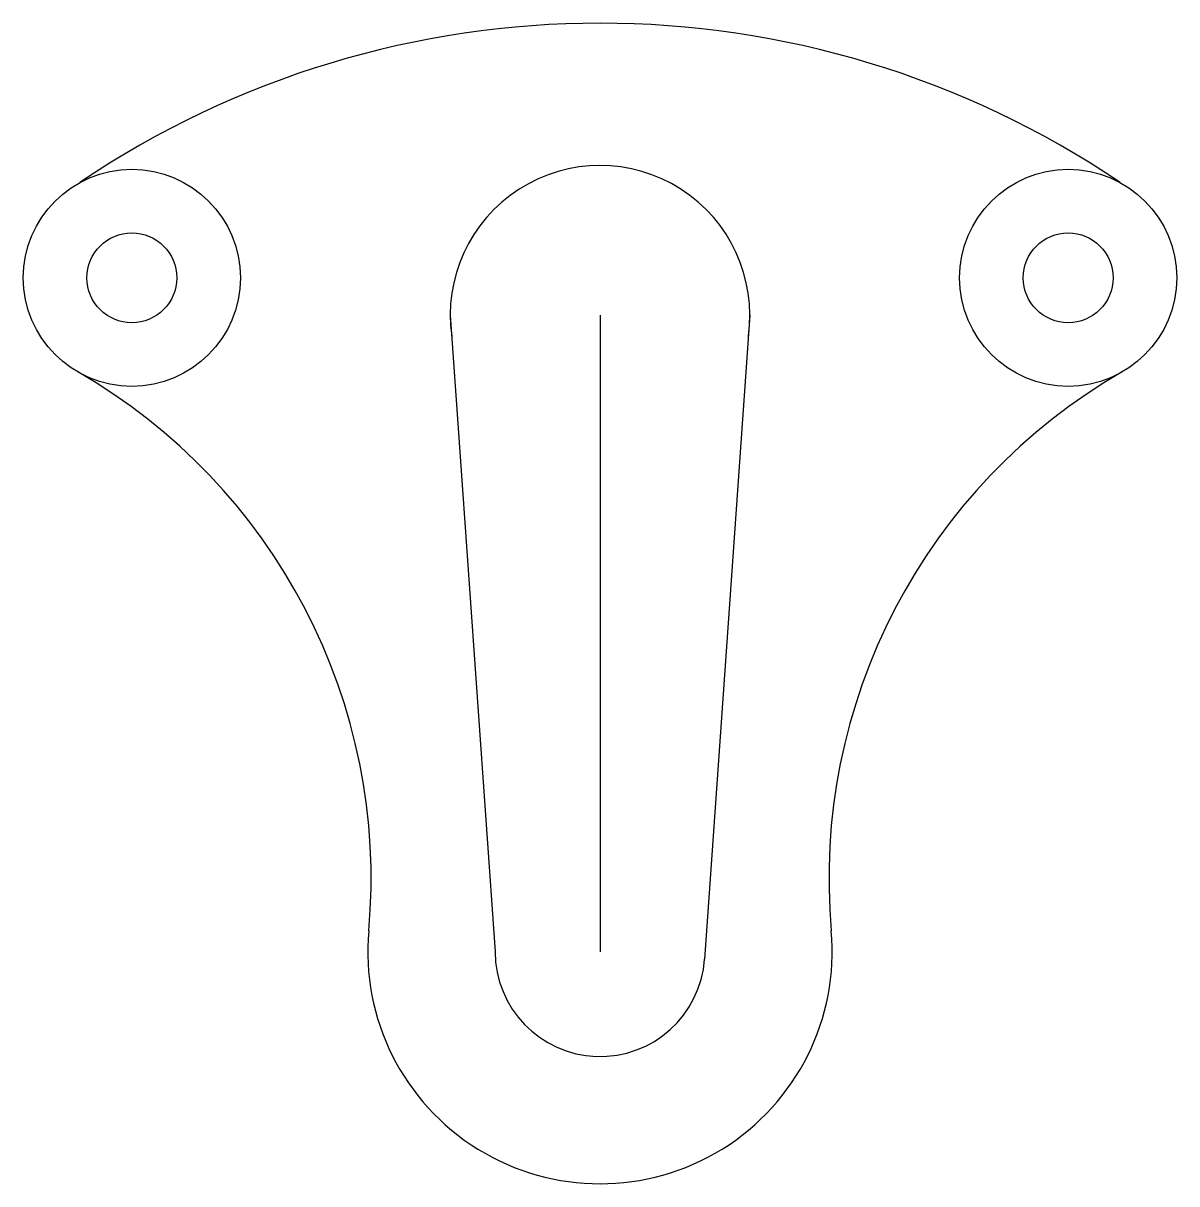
# Model space of a CAD drawing. Header units: inches. Extents: x 145 to 299, y 197 to 352.
import ezdxf

# ---------------------------------------------------------------- set-up
doc = ezdxf.new("R2010")
doc.units = ezdxf.units.IN
doc.header["$MEASUREMENT"] = 0

msp = doc.modelspace()

# ---------------------------------------------------------------- linework, layer by layer
for p, q in [((201.51, 312.85), (207.51, 227.85)), ((221.51, 312.85), (221.51, 227.85)), ((241.51, 312.85), (235.47, 226.87))]:
    msp.add_line(p, q)
for centre, radius in [((159.01, 317.85), 14.5), ((284.01, 317.85), 14.5), ((159.01, 317.85), 6), ((284.01, 317.85), 6)]:
    msp.add_circle(centre, radius)
for centre, radius, start, end in [((221.51, 227.85), 124, 55.9366, 124.0634), ((221.51, 312.85), 20, 351.9708, 188.0754), ((112.95, 237.63), 78, 354.8505, 60.1358), ((330.07, 237.63), 78, 119.8642, 185.1495), ((221.51, 227.85), 31, 174.8505, 5.1495), ((221.51, 227.85), 14, 180, 355.9854)]:
    msp.add_arc(centre, radius, start, end)

doc.saveas('drawing.dxf')
